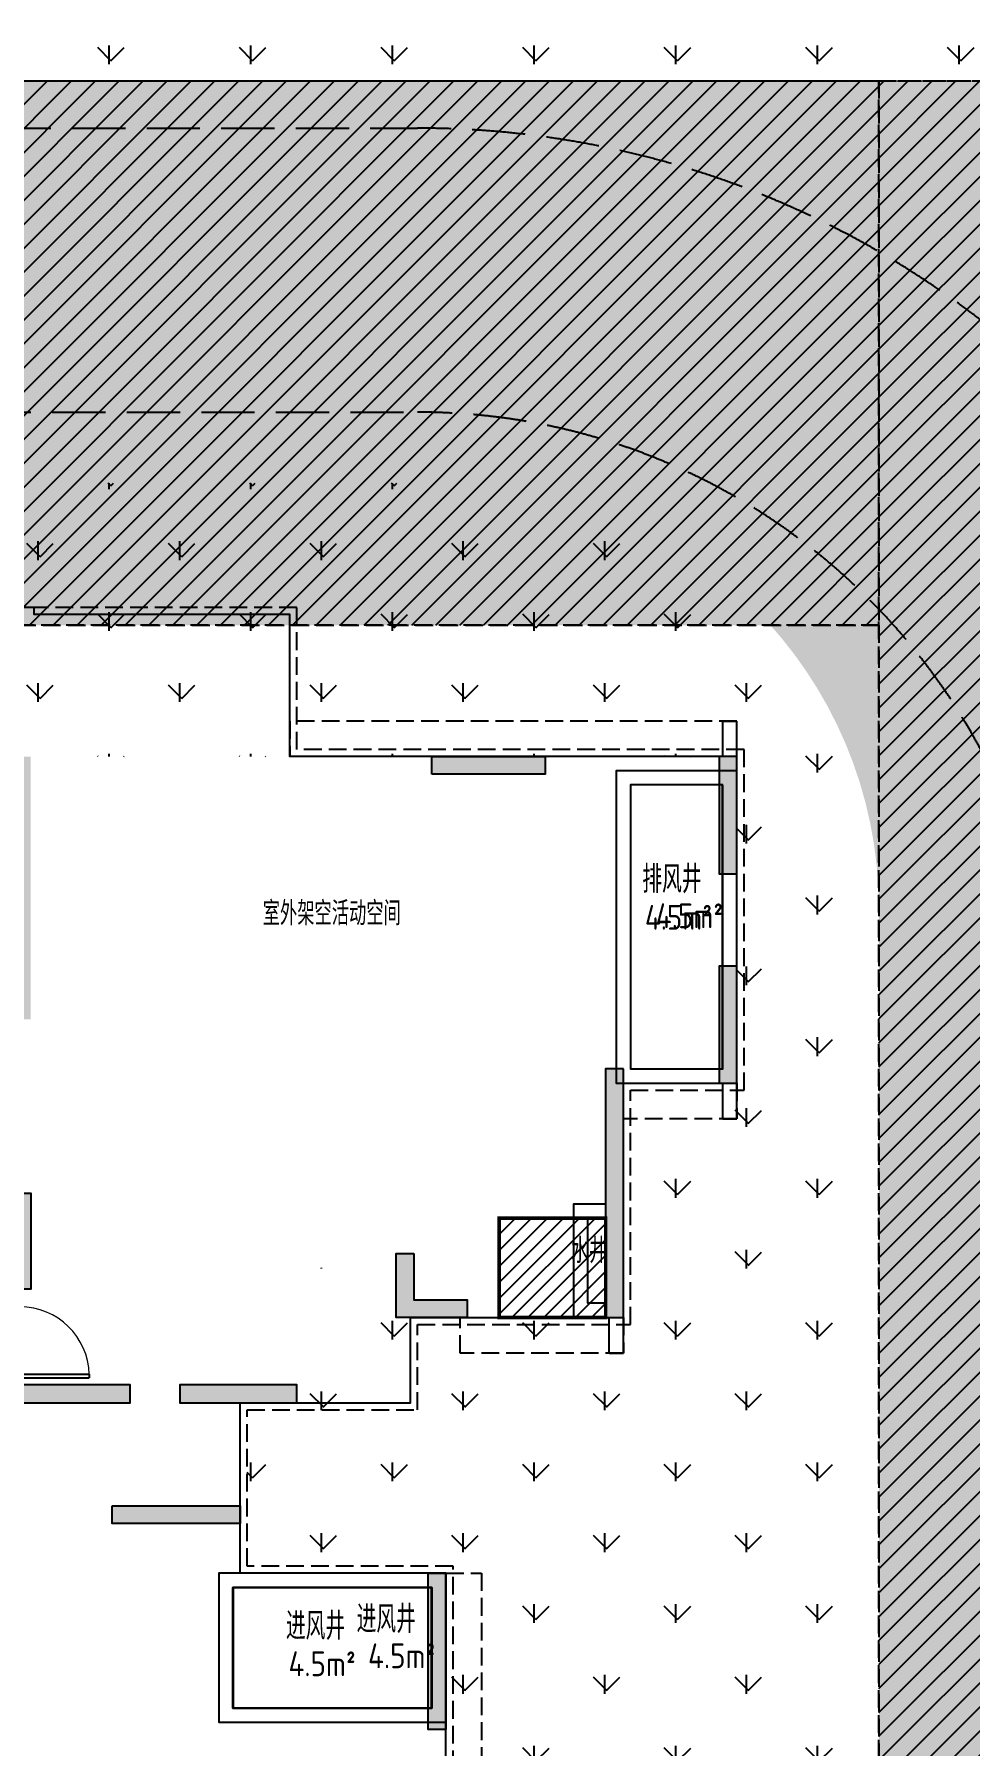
# Model space of a CAD drawing. Header units: millimetres. Extents: x 36720183 to 38160956, y 58934012 to 60388477.
# Drawn here: x 37463172 to 37476352, y 59427960 to 59452063 of the extents above; entities that cross this region are included whole.
import ezdxf

# ---------------------------------------------------------------- set-up
doc = ezdxf.new("R2010")
doc.units = ezdxf.units.MM
doc.header["$LTSCALE"] = 1000
doc.header["$MEASUREMENT"] = 0
doc.linetypes.add('DASH', pattern=[0.35, 0.25, -0.1])
for name, color, linetype in [('@ 绿化', 8, 'Continuous'), ('@YL', 2, 'Continuous'), ('@扑救面填充', 8, 'Continuous'), ('@植草板', 8, 'Continuous'), ('C_Wall', 6, 'Continuous'), ('j-建筑提资说明', 5, 'Continuous'), ('PUB_TEXT', 7, 'Continuous'), ('TEXT', 1, 'Continuous'), ('WALL', 4, 'Continuous'), ('WINDOW', 2, 'Continuous'), ('扑救面', 2, 'Continuous'), ('沉板', 2, 'Continuous'), ('裙楼挑廊', 7, 'Continuous'), ('首层轮廓', 6, 'Continuous')]:
    doc.layers.add(name, color=color, linetype=linetype)
doc.layers.add('水管井及降板', color=3, linetype='Continuous', plot=False)
doc.styles.get("Standard").update_dxf_attribs({"font": 'gbenor.shx', "bigfont": 'gbcbig.shx'})
pattern_1 = [(45, (0, 0), (-168.3798022700466, 168.3798022700466), [])]
pattern_2 = [(90, (0, 0), (-997.7954749999999, 997.7954750000001), [264.58066, -1731.01015]), (45, (0, 0), (-997.7961550815103, 997.7961550815104), [264.58066, -1146.51615]), (135, (0, 0), (-997.7961550815104, -997.7961550815103), [264.58066, -1146.51615])]

# ---------------------------------------------------------------- blocks, each defined once
blk = doc.blocks.new('gj1-0107')
at = {"layer": 'WALL', "color": 2}
for points in [[(42835789.63037667, 57729022.81649121), (42834089.63037667, 57729022.81649122), (42834089.6303794, 57724622.7188184), (42835789.6303794, 57724622.7188184)], [(42835589.63037679, 57728822.81649121), (42834289.63037679, 57728822.81649122), (42834289.63037927, 57724822.7188184), (42835589.63037927, 57724822.7188184)], [(42831689.63054016, 57717722.80398498), (42828490.7284784, 57717722.80398498), (42828490.7284784, 57715622.83422429), (42831689.63054016, 57715622.83422429)], [(42831489.63054016, 57717522.80398498), (42828690.7284784, 57717522.80398498), (42828690.7284784, 57715822.83422429), (42831489.63054016, 57715822.83422429)], [(42828690.7284784, 57717522.71856033), (42831490.7283771, 57717522.71856033), (42831490.7283771, 57715822.83422427), (42828690.7284784, 57715822.83422427)]]:
    blk.add_lwpolyline(points, close=True, dxfattribs=at)
at = {"layer": 'j-建筑提资说明', "color": 2, "char_height": 350, "attachment_point": 1}
for s, insert, width in [('4.5m²', (42834647.97200216, 57727154.79267203), 1341.658389225602), ('4.5m² ', (42830593.14374772, 57716733.61627517), 1174.393483825028)]:
    blk.add_mtext(s, dxfattribs=dict(at, insert=insert, width=width))
at = {"layer": 'PUB_TEXT', "color": 2}
for s, p in [('排风井', (42834457.15104836, 57727303.21015294)), ('进风井', (42830432.82279392, 57716882.03375608))]:
    blk.add_text(s, height=385.8156028368794, dxfattribs=at).set_placement(p)
blk = doc.blocks.new('scjg0112')
at = {"layer": 'C_Wall'}
h = blk.add_hatch(color=252, dxfattribs=at)
h.dxf.hatch_style = 1
h.paths.add_polyline_path([(4965705.393087819, -2297534.260266309), (4965705.393087818, -2297334.26026631), (4965455.393087818, -2297334.26026631), (4965455.393087818, -2298984.260266309), (4965705.393087819, -2298984.260266309)])
h.paths.add_polyline_path([(4965705.393087819, -2300284.260266318), (4965455.393087818, -2300284.260266319), (4965455.393087818, -2301934.260266319), (4965705.393087819, -2301934.260266319), (4965705.393087819, -2301734.260266311)])
h.paths.add_polyline_path([(4967305.393087829, -2301734.260266307), (4967055.393087829, -2301734.260266307), (4967055.393087821, -2305234.260266309), (4967305.393087829, -2305234.260266309)])
h.paths.add_polyline_path([(4969805.392925042, -2309034.260420869), (4969805.392923154, -2308834.260407651), (4969555.392921264, -2308834.260424902), (4969555.392960969, -2311034.247795667), (4969805.392962263, -2311034.24779189)])
h.paths.add_polyline_path([(4971005.392974138, -2311634.260398222), (4970755.392974138, -2311634.260401988), (4970755.393036405, -2314834.26027388), (4971005.392900056, -2314834.260270104)])
h.paths.add_polyline_path([(4974605.895438893, -2315284.247755833), (4972905.428073579, -2315284.247795629), (4972905.428086761, -2315534.260277034), (4973055.428086761, -2315534.260273267), (4973055.428077346, -2315534.247791965), (4974605.89544265, -2315534.247756319)])
h.paths.add_polyline_path([(4982405.428086271, -2315284.247755833), (4980704.960720956, -2315284.247795629), (4980704.96073414, -2315534.260277034), (4980854.96073414, -2315534.260273267), (4980854.960724723, -2315534.247791965), (4982405.428090027, -2315534.247756319)])
h.paths.add_polyline_path([(4984555.428076146, -2311634.260272042), (4984305.428076146, -2311634.260272042), (4984305.428212345, -2314834.26027198), (4984555.428076033, -2314834.260272004), (4984555.428076009, -2314734.26027207)])
h.paths.add_polyline_path([(4985755.393076289, -2308834.260272356), (4985505.393076283, -2308834.260272055), (4985505.393076273, -2309034.260272089), (4985505.39307618, -2311034.247795656), (4985755.393077474, -2311034.247795667)])
h.paths.add_polyline_path([(4982855.393076332, -2307884.26027196), (4981055.393076334, -2307884.26027196), (4981055.393076325, -2308134.260271966), (4982855.393076322, -2308134.260272026)])
h.paths.add_polyline_path([(4974255.393076455, -2307884.260272049), (4972455.393076457, -2307884.2602721), (4972455.393076473, -2308134.260272166), (4974255.39307647, -2308134.260272054)])
h.paths.add_polyline_path([(4973305.393087821, -2306184.260272068), (4973105.393087825, -2306184.260272066), (4971655.393087818, -2306184.260272054), (4971655.393087818, -2306434.260274295), (4973305.393087818, -2306434.260274295)])
h.paths.add_polyline_path([(4975655.393087825, -2306184.260269867), (4975455.393087829, -2306184.260269865), (4974005.393087821, -2306184.260269853), (4974005.393087821, -2306434.260272095), (4975655.393087821, -2306434.260272095)])
h.paths.add_polyline_path([(4970255.393087826, -2304334.260266733), (4970005.393087814, -2304334.260266309), (4970005.393087814, -2304984.260266326), (4969255.393088335, -2304984.260266309), (4969255.393088335, -2305234.260270238), (4970255.393087826, -2305234.260266309)])
h.paths.add_polyline_path([(4975654.9990878, -2303484.260278332), (4975404.999087818, -2303484.260278332), (4975404.99908812, -2304834.260278299), (4975904.999087809, -2304834.260278334), (4975904.999087829, -2304584.260278338), (4975654.999087819, -2304584.260278335)])
h.paths.add_polyline_path([(4975654.999082283, -2298234.272759248), (4977654.999086901, -2298234.272759248), (4977654.999086901, -2298984.260267233), (4977854.999085284, -2298984.260267233), (4977855.304661675, -2298034.260267278), (4975654.999082304, -2298034.260267278), (4975654.999088823, -2297334.260265388), (4975404.999088823, -2297334.260267314), (4975404.9990823, -2301034.260267326), (4975654.9990823, -2301034.260267327)])
h.paths.add_polyline_path([(4969755.393087339, -2297334.260266309), (4968355.357766226, -2297334.260266294), (4968155.35776623, -2297334.260266293), (4968155.35776623, -2297584.260266301), (4969755.393087339, -2297584.260266311)])
h.paths.add_polyline_path([(4979854.999661685, -2298234.272759203), (4980304.99966169, -2298234.272759207), (4980304.999661687, -2298034.272759233), (4979654.999661696, -2298034.272759242), (4979654.999661715, -2299684.272759211), (4979854.999661694, -2299684.272759211)])
h.paths.add_polyline_path([(4986955.393088151, -2296484.260269723), (4986705.393088149, -2296484.260269723), (4986705.393088149, -2296934.260269723), (4985655.393088142, -2296934.260269723), (4985655.393088142, -2297184.260269722), (4986955.393088065, -2297184.260269383)])
h.paths.add_polyline_path([(4990205.393087709, -2295484.26026975), (4989955.393087709, -2295484.2602697), (4989955.393087723, -2297184.260276423), (4990205.393087722, -2297184.260276423)])
h.paths.add_polyline_path([(4993955.393087709, -2295484.260269749), (4993705.393087682, -2295484.260269732), (4993705.393087679, -2295684.260269751), (4993705.393087681, -2297134.260269749), (4993955.393087709, -2297134.260269749)])
h.paths.add_polyline_path([(4993955.393088146, -2299784.260269853), (4993705.393088147, -2299784.260269853), (4993705.393088147, -2301384.260269853), (4993705.393088151, -2301584.260269783), (4993955.393088146, -2301584.26026985)])
h.paths.add_polyline_path([(4992355.393087218, -2301384.260273214), (4992105.393087218, -2301384.260273214), (4992105.393087709, -2304234.260269698), (4992105.393087655, -2304434.260269698), (4992355.393087709, -2304434.260269697)])
h.paths.add_polyline_path([(4987135.793967269, -2304234.260269697), (4986955.393087707, -2304234.260269698), (4986955.393087706, -2303634.260269703), (4986705.393087706, -2303634.260269703), (4986705.393087706, -2304834.260269703), (4986955.393087702, -2304834.260269702), (4986955.393087709, -2304484.260269693), (4987135.793967269, -2304484.2602697)])
h.paths.add_polyline_path([(4982505.393098781, -2303284.260270343), (4982255.393098932, -2303284.260270344), (4982255.393087764, -2304584.260278333), (4982000.7232334, -2304584.260278333), (4982000.723233402, -2304834.26027834), (4982505.393087765, -2304834.260278335)])
h.paths.add_polyline_path([(4983905.393087763, -2306184.260271918), (4983705.393087767, -2306184.260271916), (4982255.393087761, -2306184.260271903), (4982255.393087761, -2306434.260274145), (4983905.393087761, -2306434.260274145)])
h.paths.add_polyline_path([(4986955.393087703, -2306184.260269717), (4986755.393087706, -2306184.260269715), (4985305.3930877, -2306184.260269702), (4985305.3930877, -2306434.260271944), (4986955.3930877, -2306434.260271944)])
h.paths.add_polyline_path([(4982254.99908245, -2297534.260282088), (4982504.993707754, -2297534.260282088), (4982504.999082834, -2297184.260263628), (4982954.999082784, -2297184.260278168), (4982954.999082834, -2296934.260269679), (4982254.99908221, -2296934.260269679)])
h.paths.add_polyline_path([(4982504.986029068, -2298034.260282089), (4981804.999086187, -2298034.260282092), (4981804.999085742, -2298234.260282091), (4982254.99908184, -2298234.260270859), (4982254.963760688, -2299484.272738611), (4982504.963760688, -2299484.272743694)])
for points in [[(4990205.393087709, -2295484.26026975), (4989955.393087709, -2295484.2602697), (4989955.393087723, -2297184.260276423), (4990205.393087722, -2297184.260276423)], [(4993705.393087679, -2295684.260269751), (4993705.393087682, -2295484.260269732), (4993955.393087709, -2295484.260269749), (4993955.393087709, -2297134.260269749), (4993705.393087681, -2297134.260269749), (4993705.39308768, -2295684.26026975)], [(4985655.393088142, -2297184.260269722), (4985655.393088142, -2296934.260269723), (4986705.393088149, -2296934.260269723), (4986705.393088149, -2296484.260269723), (4986955.393088151, -2296484.260269723), (4986955.393088065, -2297184.260269383)], [(4982954.999082834, -2296934.260269679), (4982254.99908221, -2296934.260269679), (4982254.999082648, -2298034.260282088), (4981804.999086187, -2298034.260282093), (4981804.999085742, -2298234.260282092), (4982254.99908184, -2298234.260281992), (4982254.963760688, -2299484.272749744), (4982504.963760688, -2299484.272749745), (4982504.999082834, -2297184.260269679), (4982954.999082784, -2297184.260278168)], [(4965705.393087818, -2297334.26026631), (4965705.393087818, -2297534.260266308), (4965705.393087819, -2297534.260266309), (4965705.393087819, -2298984.260266309), (4965455.393087818, -2298984.260266309), (4965455.393087818, -2297334.26026631)], [(4969755.393087339, -2297584.260266311), (4969755.393087339, -2297334.260266309), (4968355.357766226, -2297334.260266294), (4968355.35776623, -2297334.260266293), (4968155.35776623, -2297334.260266293), (4968155.35776623, -2297584.260266301)], [(4980304.99966169, -2298234.272759207), (4980304.999661687, -2298034.272759233), (4979654.999661696, -2298034.272759242), (4979654.999661715, -2299684.272759211), (4979854.999661694, -2299684.272759211), (4979854.999661685, -2298234.272759203)], [(4993705.393088151, -2301584.260269783), (4993705.393088151, -2301384.260269783), (4993705.393088147, -2301384.260269853), (4993705.393088147, -2299784.260269853), (4993955.393088146, -2299784.260269853), (4993955.393088146, -2301584.26026985)], [(4965705.393087819, -2301934.260266319), (4965455.393087818, -2301934.260266319), (4965455.393087818, -2300284.260266319), (4965705.393087819, -2300284.260266318), (4965705.393087819, -2301734.260266325), (4965705.393087819, -2301734.260266311)], [(4992105.393087655, -2304434.260269698), (4992105.393087764, -2304234.260269698), (4992105.393087709, -2304234.260269698), (4992105.393087218, -2301384.260273214), (4992355.393087218, -2301384.260273214), (4992355.393087709, -2304434.260269697)], [(4967055.393087829, -2301734.260266307), (4967305.393087829, -2301734.260266307), (4967305.393087829, -2305234.260266309), (4967055.393087821, -2305234.260266309)], [(4982255.393098932, -2303284.260270344), (4982255.393087764, -2304584.260278333), (4982000.7232334, -2304584.260278333), (4982000.723233402, -2304834.26027834), (4982505.393087765, -2304834.260278335), (4982505.393098781, -2303284.260270343)], [(4975654.9990878, -2303484.260278332), (4975404.999087818, -2303484.260278332), (4975404.99908812, -2304834.260278299), (4975904.999087809, -2304834.260278334), (4975904.999087829, -2304584.260278338), (4975654.999087819, -2304584.260278335)], [(4986955.393087702, -2304834.260269702), (4986705.393087706, -2304834.260269703), (4986705.393087706, -2303634.260269703), (4986955.393087706, -2303634.260269703), (4986955.393087707, -2304234.260269698), (4987135.793967269, -2304234.260269697), (4987135.793967269, -2304484.2602697), (4986955.393087709, -2304484.260269693)], [(4970005.393087814, -2304334.260266309), (4970005.393087814, -2304984.260266326), (4969255.393088335, -2304984.260266309), (4969255.393088335, -2305234.260270238), (4970255.393087826, -2305234.260266309), (4970255.393087826, -2304334.260266733)], [(4973105.393087825, -2306184.260272066), (4973305.393087821, -2306184.260272068), (4973305.393087818, -2306434.260274295), (4971655.393087818, -2306434.260274295), (4971655.393087818, -2306184.260272054), (4973105.393087823, -2306184.260272067)], [(4975455.393087829, -2306184.260269865), (4975655.393087825, -2306184.260269867), (4975655.393087821, -2306434.260272095), (4974005.393087821, -2306434.260272095), (4974005.393087821, -2306184.260269853), (4975455.393087826, -2306184.260269866)], [(4983705.393087767, -2306184.260271916), (4983905.393087763, -2306184.260271918), (4983905.393087761, -2306434.260274145), (4982255.393087761, -2306434.260274145), (4982255.393087761, -2306184.260271903), (4983705.393087765, -2306184.260271917)], [(4986755.393087706, -2306184.260269715), (4986955.393087703, -2306184.260269717), (4986955.3930877, -2306434.260271944), (4985305.3930877, -2306434.260271944), (4985305.3930877, -2306184.260269702), (4986755.393087704, -2306184.260269716)], [(4974255.393076455, -2307884.260272049), (4972455.393076457, -2307884.2602721), (4972455.393076473, -2308134.260272166), (4974255.39307647, -2308134.260272054)], [(4981055.393076334, -2307884.26027196), (4982855.393076332, -2307884.26027196), (4982855.393076322, -2308134.260272026), (4981055.393076325, -2308134.260271966)], [(4969555.392960969, -2311034.247795667), (4969805.392962263, -2311034.24779189), (4969805.392925042, -2309034.260420869), (4969805.39292693, -2309034.260407686), (4969805.392923154, -2308834.260407651), (4969555.392921264, -2308834.260424902)], [(4985755.393077474, -2311034.247795667), (4985505.39307618, -2311034.247795656), (4985505.393076278, -2309034.260272089), (4985505.393076273, -2309034.260272089), (4985505.393076283, -2308834.260272055), (4985755.393076289, -2308834.260272356)], [(4970755.392974138, -2311634.260401988), (4971005.392974138, -2311634.260398222), (4971005.392900056, -2314834.260270104), (4970755.393036405, -2314834.26027388)], [(4984555.428076146, -2311634.260272042), (4984305.428076146, -2311634.260272042), (4984305.428212345, -2314834.260421467), (4984305.428212378, -2314834.26027198), (4984555.428076033, -2314834.260272004), (4984555.428076009, -2314734.26027207), (4984555.428076005, -2314734.260272047)], [(4974605.89544265, -2315534.247756319), (4974605.895438893, -2315284.247755833), (4972905.428073579, -2315284.247795629), (4972905.428086761, -2315534.260277034), (4973055.428086761, -2315534.260273267), (4973055.428077346, -2315534.247791965)], [(4982405.428090027, -2315534.247756319), (4982405.428086271, -2315284.247755833), (4980704.960720956, -2315284.247795629), (4980704.96073414, -2315534.260277034), (4980854.96073414, -2315534.260273267), (4980854.960724723, -2315534.247791965)]]:
    blk.add_lwpolyline(points, close=True, dxfattribs=at)
at = {"layer": 'C_Wall', "const_width": 0.02}
blk.add_lwpolyline([(4977654.999086901, -2298984.260267233), (4977854.999085284, -2298984.260267233), (4977855.304661675, -2298034.260267278), (4975654.999082304, -2298034.260267278), (4975654.999088823, -2297334.260265388), (4975404.999088823, -2297334.260267315), (4975404.9990823, -2301034.260267327), (4975654.9990823, -2301034.260267327), (4975654.999082283, -2298234.272759248), (4977654.999086901, -2298234.272759248)], close=True, dxfattribs=at)
blk = doc.blocks.new('$DorLib2D$00000001')
for p, q in [((0.45, 0.9750000000000001), (0.5000000000000002, 0.9750000000000001)), ((0.45, 0), (0.45, 0.9750000000000001)), ((0.5, 0), (0.5, 0.9750000000000001)), ((0.5, 0), (0.45, 0))]:
    blk.add_line(p, q)
at = {"lineweight": 13}
blk.add_arc((0.475, 0), 0.975, 91.4692835813538, 180, dxfattribs=at)
blk = doc.blocks.new('T10T12T13scpm')
at = {"layer": '沉板'}
h = blk.add_hatch(dxfattribs=at)
h.set_pattern_fill('ANSI31', color=6, scale=100)
h.set_pattern_definition([(45, (-4194663.979496323, 2350549.814802051), (-112.2532015133644, 112.2532015133644), [])])
h.paths.add_polyline_path([(628373.5773937479, 103065.8415978402), (626873.5773912817, 103065.8416004851), (626873.5773912817, 101665.8416004851), (628373.5773937479, 101665.8416004851)])
at = {"layer": 'WALL', "color": 6}
for p, q in [((630024.006297715, 109565.8291300759), (630024.006297715, 110065.8291103542)), ((630024.006297715, 110065.8291103542), (630223.9709762335, 110065.8291103542)), ((630223.9709771648, 109565.8291103542), (630223.9709771648, 110065.8291103542)), ((630023.970976606, 104465.829110451), (630023.970976606, 104965.8416057676)), ((630223.9709762335, 104465.829110451), (630223.9709762335, 104965.8291104957)), ((630023.970976606, 104465.829110451), (630223.9709762335, 104465.829110451)), ((628423.9709768146, 101165.8291103989), (628423.9709768146, 101665.8291064873)), ((628623.970976606, 101165.8291103989), (628623.5773937553, 101665.8291227147)), ((628423.9709768146, 101165.8291103989), (628623.970976606, 101165.8291103989))]:
    blk.add_line(p, q, dxfattribs=at)
for points in [[(630223.8728564158, 109365.9268764108), (628523.8728564158, 109365.9268764183), (628523.8728591502, 104965.8292036057), (630223.8728591502, 104965.8292035982)], [(630023.8728565425, 109165.9268764108), (628723.8728565425, 109165.9268764183), (628723.8728590235, 105165.8292036057), (630023.8728590235, 105165.8292035982)], [(626123.8730199113, 98065.91437017918), (622924.9709581509, 98065.91437017918), (622924.9709581509, 95965.94460949302), (626123.8730199113, 95965.94460949302)], [(625923.8730199113, 97865.91437017918), (623124.9709581509, 97865.91437017918), (623124.9709581509, 96165.94460949302), (625923.8730199113, 96165.94460949302)], [(623124.9709581509, 97865.82894553244), (625924.9708568528, 97865.82894553244), (625924.9708568528, 96165.94460947067), (623124.9709581509, 96165.94460947067)]]:
    blk.add_lwpolyline(points, close=True, dxfattribs=at)
for points in [[(628373.5773937479, 101665.8415978402), (627923.5773937479, 101665.8415978402), (627923.5773937479, 103265.8415978402), (628373.5773937479, 103265.8415978402)], [(628373.5773937479, 101865.8415978402), (628123.5773937479, 101865.8415978402), (628123.5773937479, 103065.8415978402), (628373.5773937479, 103065.8415978402)]]:
    blk.add_lwpolyline(points, dxfattribs=at)
at = {"layer": '水管井及降板', "color": 6, "ltscale": 0.5, "const_width": 50}
blk.add_lwpolyline([(628373.5773912817, 101665.8416004851), (626873.5773912817, 101665.8416004851), (626873.5773912817, 103065.8416004851), (628373.5773937479, 103065.8415978402), (628373.5773937479, 101665.8416004851)], dxfattribs=at)
at = {"layer": '首层轮廓', "color": 6}
for points in [[(630223.9714004174, 109565.8416058645), (623923.9713996723, 109565.841605857), (623923.9713996723, 111565.841602467), (620323.9713927731, 111565.841602467), (620323.9713927731, 111665.8416038826), (620023.9713925868, 111665.8416038826)], [(626123.971411027, 95065.84145564586), (626123.971411027, 98065.84160004556), (623223.9714106545, 98065.84159678221), (623223.9714111239, 100465.8415833414), (625623.9713998511, 100465.8415833414), (625623.9713998511, 101665.8415905386), (628623.9713992774, 101665.8415985033), (628623.9713998511, 104965.8416057676), (630223.9713992849, 104965.8416057676), (630223.9714004174, 109565.8416058645)]]:
    blk.add_lwpolyline(points, dxfattribs=at)
at = {"layer": '首层轮廓', "color": 6, "linetype": 'DASH'}
for points in [[(621623.9709872231, 91265.84159682691), (625023.9709800631, 91265.84159682691), (625023.9710933566, 94965.84145564586), (626223.9709944874, 94965.84145564586), (626223.9709944874, 98165.84160015732), (623323.9709941372, 98165.84159689397), (623323.9709945619, 100365.8415833414), (625723.9709833115, 100365.8415833414), (625723.9709833115, 101565.8415908068), (628723.9709827229, 101565.8415987715), (628723.9709832966, 104865.8416057676), (630323.9709827155, 104865.8416057676), (630323.9709838927, 109665.8416058645), (624023.9709831253, 109665.841605857), (624023.9709831253, 111665.841602467), (620323.9709762335, 111665.8416038826)], [(630223.9709760323, 109565.8415913284), (630223.9709771648, 110065.8416023701), (623923.9709764197, 110065.8416023701), (623923.9709764197, 109565.841605857)], [(630223.9709762335, 104965.8415913135), (630223.9709762335, 104465.841602467), (628623.970976606, 104465.841602467), (628623.9709760249, 104965.8416057676)], [(628623.9709847867, 101665.8415985033), (628623.970976606, 101165.8416024148), (626323.970976606, 101165.8416024148), (626323.970976606, 101665.8415877894)], [(626123.9711317569, 98065.82912284136), (626623.9711027071, 98065.82912284136), (626623.9711027071, 94565.84159655124), (624923.9709764197, 94565.84159655124), (624923.9709764197, 95065.84145564586)]]:
    blk.add_lwpolyline(points, dxfattribs=at)
at = {"layer": 'C_Wall', "color": 6, "xscale": -1}
blk.add_blockref('scjg0112', (5595678.970481582, 2406900.101857632), dxfattribs=at)
at = {"layer": 'WINDOW', "color": 6, "xscale": 1000, "yscale": 1000, "zscale": 1000, "rotation": 270}
blk.add_blockref('$DorLib2D$00000001', (620123.970976606, 101315.841585733), dxfattribs=at)
at = {"layer": 'j-建筑提资说明', "color": 6, "char_height": 350, "attachment_point": 1}
for s, insert, width in [('4.5m²', (628925.4184686542, 107477.0092387348), 1341.658389225602), ('4.5m² ', (623905.2690167204, 96964.43021185696), 1174.393483825028)]:
    blk.add_mtext(s, dxfattribs=dict(at, insert=insert, width=width))
at = {"layer": 'PUB_TEXT', "color": 6}
for s, height, p in [('排风井', 385.8156028368794, (628891.3935281113, 107646.3205381408)), ('室外架空活动空间', 337.5886524822695, (623543.443326056, 107188.7454431579)), ('进风井', 385.8156028368794, (623869.8603961095, 97128.13287092))]:
    blk.add_text(s, height=height, dxfattribs=at).set_placement(p)
at = {"layer": 'TEXT', "color": 6}
blk.add_text('水井', height=350, dxfattribs=at).set_placement((627888.1020270288, 102434.1558464244))

msp = doc.modelspace()

# ---------------------------------------------------------------- hatches: boundary and pattern name
at = {"layer": '@ 绿化', "linetype": 'Continuous'}
h = msp.add_hatch(dxfattribs=at)
h.set_pattern_fill('GRASS', color=256, scale=500, style=0)
h.set_pattern_definition(pattern_2)
edge = h.paths.add_edge_path()
edge.add_line((37432272.49245877, 59467760.27579162), (37445965.5923879, 59467760.27579162))
edge.add_line((37445965.5923879, 59467760.27579162), (37445965.59237233, 59465505.53423654))
edge.add_line((37445965.59237233, 59465505.53423654), (37462565.74318279, 59465505.53423654))
edge.add_line((37462565.74318279, 59465505.53423654), (37462565.74324977, 59473905.53428282))
edge.add_line((37462565.74324977, 59473905.53428282), (37465018.18873134, 59473317.57651842))
edge.add_line((37465018.18873134, 59473317.57651842), (37472499.82209767, 59472790.68398325))
edge.add_line((37472499.82209767, 59472790.68398325), (37472838.12634588, 59477779.22587801))
edge.add_line((37472838.12634588, 59477779.22587801), (37473934.86526587, 59477664.86714768))
edge.add_arc((37472630.03187531, 59471805.21319216), 6003.177046826321, 1.292345994671507, 77.44614765925178, ccw=False)
edge.add_line((37478631.68190089, 59471940.60752755), (37478631.68190089, 59451405.77469464))
edge.add_line((37478631.68190089, 59451405.77469464), (37431665.61202375, 59451471.61005849))
edge.add_line((37431665.61202375, 59451471.61005849), (37431852.01659634, 59454215.29538121))
edge.add_line((37431852.01659634, 59454215.29538121), (37431353.40287247, 59454249.21356346))
edge.add_line((37431353.40287247, 59454249.21356346), (37431730.07028782, 59459786.40681732))
edge.add_line((37431730.07028782, 59459786.40681732), (37432228.91809822, 59459752.48286945))
edge.add_line((37432228.91809822, 59459752.48286945), (37432422.34224153, 59462595.91162729))
edge.add_line((37432422.34224153, 59462595.91162729), (37431923.49512713, 59462629.84568506))
edge.add_line((37431923.49512713, 59462629.84568506), (37432272.49247297, 59467760.27579162))
h = msp.add_hatch(dxfattribs=at)
h.set_pattern_fill('GRASS', color=256, scale=500, style=0)
h.set_pattern_definition(pattern_2)
edge = h.paths.add_edge_path()
edge.add_line((37432956.01441352, 59445740.60752755), (37433179.39242058, 59449740.60752755))
edge.add_line((37433179.39242058, 59449740.60752755), (37519148.48281705, 59449740.60752755))
edge.add_line((37519148.48281705, 59449740.60752755), (37519257.04925264, 59445740.60752755))
edge.add_line((37519257.04925264, 59445740.60752755), (37485071.6559445, 59445740.60752755))
edge.add_arc((37485071.65594449, 59439740.60752755), 5999.999999992549, 89.99999999992886, 180.0000000000711)
edge.add_line((37479071.65594449, 59439740.60752755), (37479071.56952802, 59415242.6170259))
edge.add_line((37479071.56952802, 59415242.6170259), (37475071.84421355, 59415242.58628772))
edge.add_line((37475071.84421355, 59415242.58628772), (37475071.65594449, 59439740.60752755))
edge.add_arc((37469071.65594449, 59439740.60752755), 6000, 0, 90)
edge.add_line((37469071.65594449, 59445740.60752755), (37432956.01441352, 59445740.60752755))
h = msp.add_hatch(dxfattribs=at)
h.set_pattern_fill('GRASS', color=256, scale=500, style=0)
h.set_pattern_definition(pattern_2)
h.paths.add_polyline_path([(37432760.59328184, 59442240.60752413), (37432956.01441352, 59445740.60752755), (37469071.6559445, 59445740.60752755), (37472235.18238024, 59444838.85237164), (37474596.37623224, 59442081.00615645), (37475071.65594449, 59420242.85506441), (37467571.37784313, 59420242.73985431), (37467771.65594468, 59423640.62054475), (37467771.65594468, 59427390.60752182), (37468970.65595515, 59427390.60752182), (37468970.69143164, 59430390.59489258), (37466070.65595478, 59430390.69278725), (37466070.65595493, 59431290.60752178), (37466172.25552499, 59431290.60752206), (37466172.25552561, 59432790.60751988), (37466870.69126508, 59432890.59504431), (37466870.69126508, 59434690.60752425), (37468270.69126508, 59434690.60752425), (37468270.65594316, 59433990.59505118), (37471470.69126508, 59433990.43358067), (37471470.71700579, 59437290.60753065), (37473070.69126508, 59437290.59505117), (37473070.69126508, 59441890.60753095), (37462870.69129028, 59441891.12220687), (37462869.02858059, 59441190.60750622), (37456270.69126476, 59441190.59503915), (37456270.65594379, 59442240.6075241), (37451770.65596624, 59442240.92542074), (37451770.69126476, 59442740.59504776), (37448570.6559476, 59442740.70807811), (37448570.6912652, 59443740.59504779), (37440460.55796043, 59443740.59504782), (37440460.55796043, 59442740.59504779), (37437260.55797683, 59442740.36898796), (37437260.55796087, 59442240.60752404)])
at = {"layer": '@扑救面填充'}
h = msp.add_hatch(dxfattribs=at)
h.set_pattern_fill('ANSI31', color=256, scale=150)
h.set_pattern_definition(pattern_1)
h.paths.add_polyline_path([(37475071.65594449, 59443740.59504779), (37415961.62062301, 59443740.59504779), (37415961.62062301, 59451405.77469464), (37475071.65594449, 59451405.77469464)])
h = msp.add_hatch(dxfattribs=at)
h.set_pattern_fill('ANSI31', color=256, scale=150)
h.set_pattern_definition(pattern_1)
h.paths.add_polyline_path([(37483071.65594449, 59416242.68189686), (37475071.65594449, 59416242.68189686), (37475071.65594449, 59451405.77469464), (37483071.65594449, 59451405.77469464)])
at = {"layer": '@植草板'}
h = msp.add_hatch(dxfattribs=at)
h.set_pattern_fill('HONEY', color=8, scale=300)
h.set_pattern_definition([(0, (0, 0), (714.375, 412.4444999999999), [476.25, -952.5]), (120, (0, 0), (-714.3749146511708, 412.4446478285086), [476.2499999999999, -952.4999999999999]), (59.99999999999999, (0, 0), (8.53488292342961e-05, 824.8891478285083), [-952.5, 476.25])])
h.paths.add_polyline_path([(37478631.68190089, 59451405.77469464), (37432762.06176601, 59451405.77469464), (37432759.12479766, 59451362.59983672), (37432844.32471307, 59443740.59504779), (37475071.65594449, 59443740.59504779), (37475071.29786554, 59415242.98076873), (37483071.65594449, 59415242.60291562), (37483071.65594449, 59451405.77469464)])

# ---------------------------------------------------------------- linework, layer by layer
at = {"layer": '@YL', "linetype": 'DASH'}
for points in [[(37432633.42377497, 59451405.77469464), (37478631.68190089, 59451405.77469464)], [(37432844.32471307, 59443740.59504779), (37475071.65594449, 59443740.59504779), (37475071.65594449, 59415242.98076423), (37483071.65594449, 59415242.88024242), (37483071.65594449, 59449740.60752755)]]:
    msp.add_lwpolyline(points, dxfattribs=at)
at = {"layer": '扑救面', "color": 8, "linetype": 'DASH'}
for points in [[(37475071.65594449, 59443740.59504779), (37415961.62062301, 59443740.59504779), (37415961.62062301, 59451405.77469464), (37475071.65594449, 59451405.77469464)], [(37483071.65594449, 59416242.68189686), (37475071.65594449, 59416242.68189686), (37475071.65594449, 59451405.77469464), (37483071.65594449, 59451405.77469464)]]:
    msp.add_lwpolyline(points, close=True, dxfattribs=at)
at = {"layer": '扑救面', "color": 8, "linetype": 'DASH', "ltscale": 3}
for points in [[(37405956.97175983, 59450740.60579213), (37468570.68398488, 59450740.60579214, -0.4142135623732629), (37481570.68398488, 59437740.60579214), (37481570.68398488, 59424242.65406769, 0.4126247646555806), (37490521.8363632, 59415242.78662923, -2.196193422619164)], [(37405676.59815951, 59446740.60579215), (37468570.69159937, 59446740.60579214, -0.41421331456964), (37477570.68398488, 59437740.60579214), (37477570.68398488, 59424242.65406769, -0.4058821094868184), (37468821.45452074, 59415242.75892974, 71.12913696376566)]]:
    msp.add_lwpolyline(points, format="xyb", dxfattribs=at)

# ---------------------------------------------------------------- block references
msp.add_blockref('T10T12T13scpm', (36842848.28453086, 59332324.77858076))
at = {"layer": '裙楼挑廊', "color": 0}
msp.add_blockref('gj1-0107', (-5362719.037007101, 1712667.888802275), dxfattribs=at)

doc.saveas('drawing.dxf')
